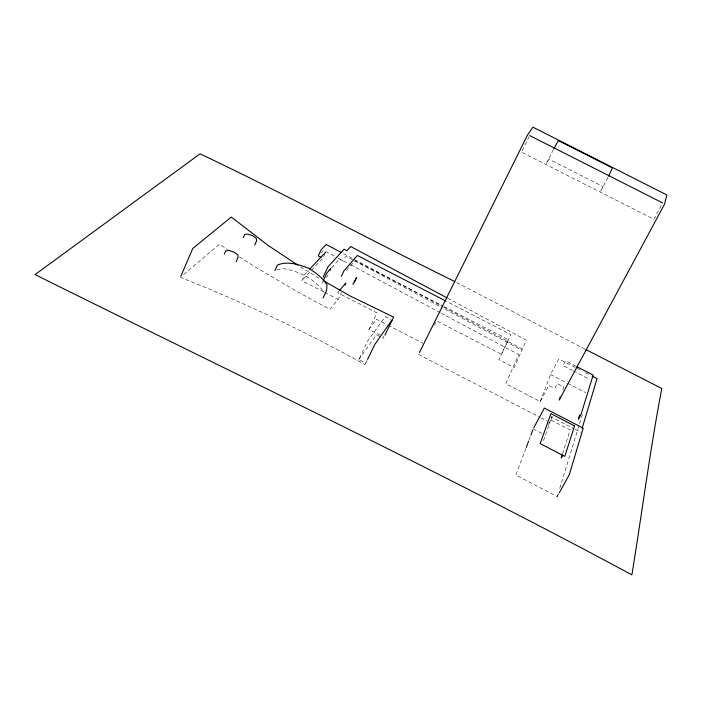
<?xml version="1.0" encoding="UTF-8"?>
<svg xmlns="http://www.w3.org/2000/svg" width="702" height="702" viewBox="0 0 702 702"><rect width="100%" height="100%" fill="white"/><g stroke="black" fill="none" stroke-linecap="round" stroke-linejoin="round"><path stroke-width="0.53" stroke-dasharray="3.51 2.63" d="M525.903 448.394L515.917 475.087L557.239 496.586L558.187 493.471M559.775 488.294L582.283 414.794M562.539 453.843L570.129 429.94L550.236 419.647L552.053 416.268L542.734 442.734M562.723 389.996L563.776 386.977L557.291 383.634L554.694 388.487L548.859 385.468L540.277 401.562L505.738 383.713L518.743 354.589L441.426 313.303M528.975 440.18L530.51 436.074M540.277 401.562L550.543 374.491L558.792 358.994L575.991 367.848M323.789 291.997L301.807 280.625L304.633 274.464L308.362 270.507M325.035 253.308L322.753 258.248L301.807 280.625M321.972 283.415L322.841 281.546M326.553 277.834L328.712 273.192M239.531 256.976L257.81 268.515L298.35 292.251L329.835 309.354L338.136 299.412L341.312 292.646M380.23 335.152L368.954 329.475L376.965 312.838L337.68 292.655L339.04 291.049M367.085 360.389L365.716 363.215L358.766 359.608L367.874 340.751L385.284 316.62L391.023 319.585M434.424 325.298L436.618 320.875L501.535 354.361L510.959 334.564L446.797 301.527M529.194 136.53L521.446 152.115L653.843 219.314L662.126 203.896M553.474 149.456L546.375 163.531L548.973 159.161L602.755 186.442L600.763 191.137L608.064 177.123M548.192 424.842L552.167 417.453L574.21 428.852M557.239 496.586L558.81 493.717M365.716 363.215L364.803 364.522A1387.521 1148.349 7.9 0 0 180.388 277.334M358.766 359.608L376.491 334.793L383.152 338.241L383.985 337.039L381.168 335.617M368.954 329.475L376.474 319.234L387.109 324.728M346.332 270.568L354.905 260.67L443.26 306.177M331.616 267.76L339.417 259.108L342.313 260.6L346.112 256.344L353.808 260.451M320.884 253.132L323.534 250.342L337.057 257.573M183.705 274.517L219.428 244.287L227.65 249.482M276.983 269.998L282.143 268.471C298.043 270.735 314.399 278.334 323.561 291.988M456.739 282.564L584.898 349.07M576.017 366.277L565.54 360.881L563.03 365.584L572.542 370.48M576.947 368.339L579.817 369.814M585.547 372.771L588.416 374.245M573.49 370.972L589.662 379.299M444.226 306.677L508.309 339.689L498.806 359.643L514.171 367.567L526.368 340.128L448.183 298.473M550.543 374.491L566.716 382.836M567.672 383.327L585.749 392.655M324.745 292.488L338.136 299.412M388.074 325.228L422.867 343.217M575.166 429.343L580.914 432.318M418.489 354.431L539.978 417.304M540.952 417.804L547.753 421.332M533.195 428.887L543.216 434.073M343.576 253.729L442.786 306.66M443.743 307.178L521.761 348.797L521.305 349.833L443.331 308.222M354.773 260.968L442.374 307.713M338.031 258.09L349.622 264.277M350.588 264.794L440.461 312.794M318.971 278.176L300.561 266.988"/><path stroke-width="1.05" d="M582.16 428.194L597.016 378.676L592.242 376.211M579.659 415.093L578.378 419.252L581.072 414.312L593.155 375.105L576.965 366.769M562.214 454.887L561.223 458.002L562.653 455.379M560.257 397.025L559.204 400.035L664.399 204.431L666.9 194.998L532.941 127.176L527.492 135.056L419.463 352.474M526.281 447.367L528.588 441.207M530.896 435.047L532.818 429.914M180.809 276.334L192.804 248.438L231.291 217.067L268.138 245.428L297.859 265.189M224.289 254.124L225.693 250.93L229.106 250.474L234.135 252.158L237.855 255.001L238.101 257.344L236.144 261.776M243.278 237.583L244.647 234.486L247.894 234.091L252.729 235.732L256.344 238.452L256.634 240.672L254.729 244.963M274.912 270.612L277.404 265.11C287.372 260.74 298.798 264.514 308.468 268.19C315.593 272.543 322.297 277.623 326.974 284.652L326.597 290.54L323.113 297.999M323.113 277.211L327.86 266.988L344.033 249.21L346.937 250.711L350.702 246.525L447.218 297.955M323.271 280.607L326.755 273.122L330.879 268.541L330.01 270.402M341.33 276.342L343.831 270.998L357.344 255.467L445.823 301.026M344.954 284.915L345.867 282.985L339.724 290.242M352.887 284.328L356.581 277.58L354.484 282.02M367.541 359.442L374.85 344.375L391.979 320.086M384.907 335.144L393.655 317.146L349.763 295.779L323.631 280.844M553.948 148.526L558.344 140.584L612.39 167.953L608.546 176.193M533.704 427.939L544.34 408.064L583.195 428.15L569.322 474.631L559.336 492.769M309.854 268.927L325.491 252.325M454.817 281.607C369.594 239.584 285.907 194.542 200.026 153.843L35.1 274.579C234.45 373.833 435.731 469.269 631.879 574.824C642.049 512.758 649.991 450.263 661.784 388.504L585.872 349.57M529.685 135.556L662.644 202.931M320.946 257.318L318.243 255.914L320.972 249.991L326.237 244.48L341.646 252.702M574.543 425.886L564.803 456.388L540.128 443.594L550.93 413.671L574.543 425.886"/></g></svg>
